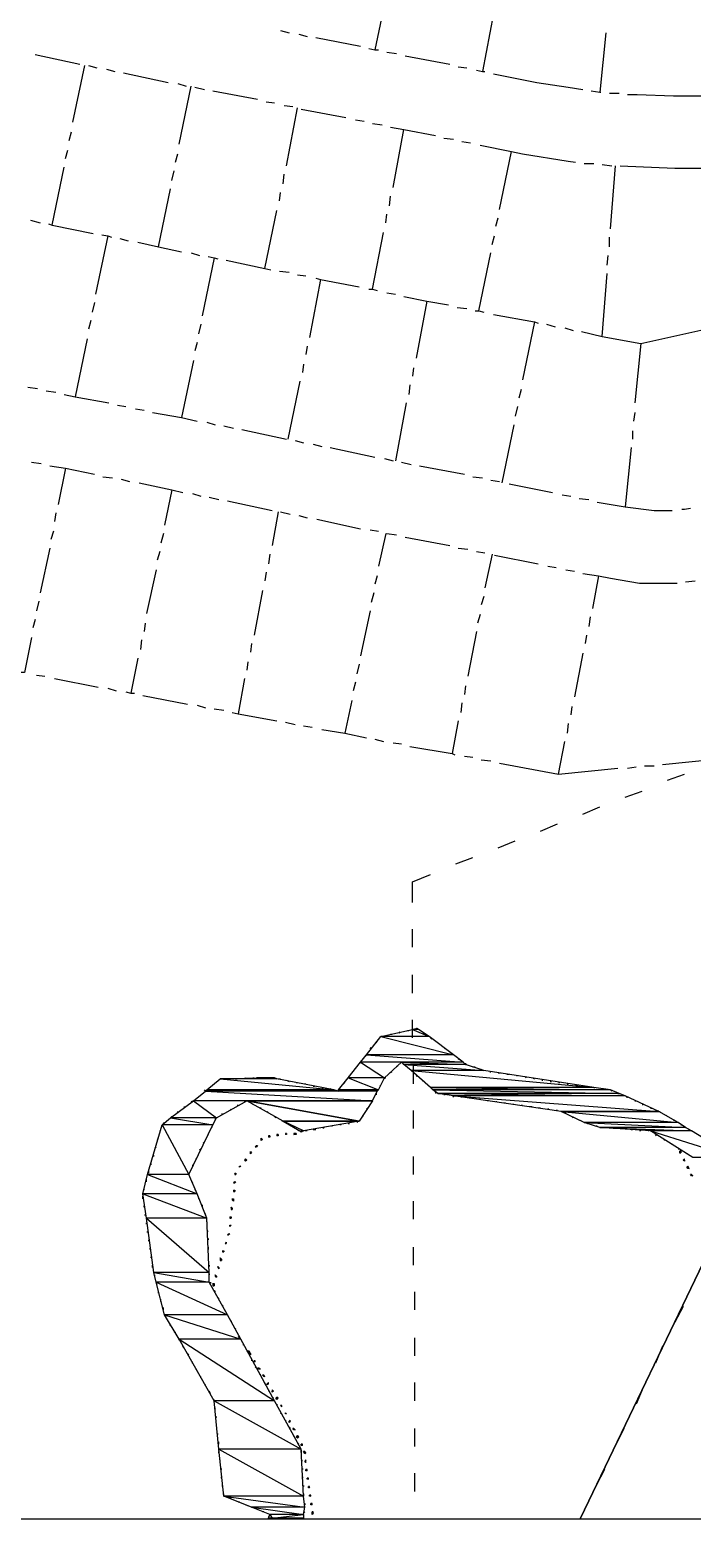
# Model space of a CAD drawing. Header units: metres. Extents: x 0 to 4950, y 0 to 3150.
# Drawn here: x 2469 to 3017, y 0 to 1231 of the extents above; entities that cross this region are included whole.
import ezdxf

# ---------------------------------------------------------------- set-up
doc = ezdxf.new("R2010")
doc.units = ezdxf.units.M
for name, color, linetype in [('EXISTING_DETAIL', 8, 'Continuous'), ('SITE_BASE', 7, 'Continuous'), ('WETLAND_EXPANSION', 1, 'Continuous'), ('WETLANDS', 5, 'Continuous')]:
    doc.layers.add(name, color=color, linetype=linetype)

msp = doc.modelspace()

# ---------------------------------------------------------------- linework, layer by layer
at = {"layer": 'EXISTING_DETAIL'}
for p, q in [((2764, 1263), (2754, 1215)), ((2852, 1245), (2843, 1197)), ((2676, 1231), (2683, 1229)), ((2691, 1228), (2698, 1226)), ((2705, 1225), (2742, 1218)), ((2945, 1229), (2940, 1180)), ((2473, 1211), (2510, 1203)), ((2764, 1213), (2772, 1212)), ((2779, 1210), (2816, 1203)), ((2504, 1155), (2514, 1202)), ((2517, 1202), (2524, 1200)), ((2532, 1199), (2539, 1197)), ((2546, 1196), (2583, 1188)), ((2823, 1201), (2830, 1200)), ((2591, 1187), (2598, 1185)), ((2592, 1137), (2602, 1185)), ((2605, 1184), (2613, 1182)), ((2620, 1181), (2657, 1174)), ((2664, 1172), (2671, 1171)), ((2948, 1179), (2956, 1179)), ((2679, 1169), (2686, 1168)), ((2681, 1119), (2690, 1167)), ((2693, 1166), (2730, 1159)), ((2501, 1140), (2503, 1147)), ((2738, 1157), (2745, 1156)), ((2752, 1154), (2760, 1153)), ((2769, 1101), (2778, 1149)), ((2811, 1142), (2819, 1141)), ((2826, 1139), (2833, 1138)), ((2498, 1125), (2500, 1132)), ((2589, 1122), (2591, 1129)), ((2857, 1083), (2867, 1131)), ((2927, 1121), (2935, 1121)), ((2487, 1070), (2497, 1118)), ((2586, 1107), (2588, 1115)), ((2678, 1104), (2679, 1112)), ((2942, 1120), (2950, 1119)), ((2949, 1067), (2953, 1119)), ((2575, 1052), (2585, 1100)), ((2675, 1090), (2676, 1097)), ((2766, 1086), (2767, 1094)), ((2469, 1074), (2477, 1072)), ((2663, 1034), (2673, 1082)), ((2763, 1072), (2764, 1079)), ((2854, 1069), (2856, 1076)), ((2533, 1061), (2523, 1013)), ((2752, 1017), (2761, 1064)), ((2851, 1054), (2853, 1061)), ((2948, 1052), (2948, 1060)), ((2543, 1059), (2550, 1057)), ((2602, 1047), (2609, 1045)), ((2840, 999), (2850, 1047)), ((2621, 1043), (2611, 995)), ((2946, 1037), (2947, 1045)), ((2675, 1032), (2683, 1031)), ((2690, 1029), (2697, 1028)), ((2709, 1025), (2700, 977)), ((2942, 978), (2946, 1030)), ((2764, 1014), (2771, 1013)), ((2522, 1006), (2520, 998)), ((2797, 1007), (2788, 960)), ((2822, 1002), (2830, 1001)), ((2519, 991), (2517, 984)), ((2610, 988), (2608, 980)), ((2886, 990), (2876, 942)), ((2896, 988), (2903, 986)), ((2974, 972), (3041, 987)), ((2516, 976), (2506, 928)), ((2607, 973), (2605, 966)), ((2911, 985), (2918, 983)), ((2698, 970), (2697, 963)), ((2604, 958), (2594, 911)), ((2695, 955), (2694, 948)), ((2786, 952), (2785, 945)), ((2467, 936), (2475, 935)), ((2692, 941), (2682, 893)), ((2783, 938), (2782, 930)), ((2482, 933), (2490, 932)), ((2875, 934), (2873, 927)), ((2541, 921), (2548, 920)), ((2556, 918), (2563, 917)), ((2780, 923), (2771, 875)), ((2872, 920), (2870, 912)), ((2969, 915), (2968, 908)), ((2615, 907), (2622, 905)), ((2629, 904), (2637, 902)), ((2644, 901), (2681, 893)), ((2869, 905), (2859, 857)), ((2967, 900), (2967, 893)), ((2688, 892), (2695, 890)), ((2703, 889), (2710, 887)), ((2717, 886), (2754, 878)), ((2762, 877), (2769, 875)), ((2966, 886), (2961, 837)), ((2470, 874), (2478, 873)), ((2498, 869), (2492, 839)), ((2776, 874), (2784, 872)), ((2791, 871), (2828, 864)), ((2529, 862), (2537, 861)), ((2544, 860), (2551, 858)), ((2586, 851), (2580, 822)), ((2835, 862), (2843, 861)), ((2850, 859), (2857, 858)), ((2865, 856), (2901, 849)), ((2603, 848), (2610, 846)), ((2617, 845), (2625, 843)), ((2632, 842), (2669, 834)), ((2909, 847), (2916, 846)), ((2923, 844), (2931, 843)), ((2490, 832), (2489, 825)), ((2674, 833), (2669, 805)), ((2676, 833), (2684, 831)), ((2691, 830), (2698, 828)), ((2706, 827), (2742, 819)), ((2488, 817), (2486, 810)), ((2579, 815), (2577, 807)), ((2750, 818), (2757, 817)), ((2763, 815), (2757, 788)), ((2764, 815), (2772, 814)), ((2485, 803), (2477, 766)), ((2779, 812), (2816, 805)), ((2823, 803), (2831, 802)), ((2576, 800), (2574, 793)), ((2667, 798), (2666, 790)), ((2838, 800), (2845, 799)), ((2851, 798), (2845, 770)), ((2853, 797), (2889, 790)), ((2573, 785), (2565, 749)), ((2664, 783), (2663, 776)), ((2756, 780), (2754, 773)), ((2897, 788), (2904, 787)), ((2912, 785), (2919, 784)), ((2939, 780), (2934, 753)), ((3011, 775), (3019, 776)), ((2661, 768), (2654, 731)), ((2753, 766), (2751, 758)), ((2476, 759), (2474, 751)), ((2844, 763), (2842, 756)), ((2473, 744), (2471, 737)), ((2564, 741), (2563, 734)), ((2750, 751), (2742, 714)), ((2841, 748), (2839, 741)), ((2932, 746), (2931, 738)), ((2561, 727), (2560, 719)), ((2838, 734), (2831, 697)), ((2929, 731), (2928, 724)), ((2652, 724), (2651, 717)), ((2926, 716), (2919, 680)), ((2558, 712), (2552, 683)), ((2649, 709), (2648, 702)), ((2741, 707), (2739, 699)), ((2474, 698), (2481, 697)), ((2489, 695), (2525, 688)), ((2646, 695), (2641, 666)), ((2738, 692), (2736, 685)), ((2533, 687), (2540, 685)), ((2562, 681), (2599, 674)), ((2829, 689), (2828, 682)), ((2607, 673), (2614, 671)), ((2621, 670), (2629, 669)), ((2735, 677), (2729, 650)), ((2826, 675), (2825, 667)), ((2917, 672), (2916, 665)), ((2680, 659), (2688, 657)), ((2695, 656), (2702, 655)), ((2823, 660), (2818, 633)), ((2914, 658), (2913, 650)), ((2754, 645), (2761, 643)), ((2769, 642), (2776, 641)), ((2828, 631), (2835, 630)), ((2842, 628), (2850, 627)), ((2906, 616), (2955, 621)), ((2963, 621), (2970, 622)), ((2977, 623), (2985, 623))]:
    msp.add_line(p, q, dxfattribs=at)
for points in [[(2749, 1216), (2754, 1215), (2757, 1215)], [(2838, 1198), (2843, 1197), (2845, 1197)], [(2852, 1195), (2888, 1188), (2914, 1184), (2926, 1182)], [(2933, 1181), (2940, 1180), (2941, 1180)], [(2963, 1178), (2971, 1178), (3001, 1177), (3041, 1177), (3042, 1177)], [(2767, 1151), (2778, 1149), (2804, 1144)], [(2841, 1136), (2867, 1131), (2876, 1129), (2914, 1123), (2920, 1122)], [(2957, 1119), (3002, 1117), (3041, 1117), (3042, 1117)], [(2484, 1071), (2487, 1070), (2521, 1063)], [(2528, 1062), (2533, 1061), (2536, 1060)], [(2558, 1056), (2575, 1052), (2594, 1048)], [(2616, 1044), (2621, 1043), (2624, 1042)], [(2631, 1041), (2663, 1034), (2668, 1033)], [(2705, 1026), (2709, 1025), (2741, 1019)], [(2749, 1017), (2752, 1017), (2756, 1016)], [(2778, 1011), (2797, 1007), (2815, 1004)], [(2837, 999), (2840, 999), (2844, 998)], [(2852, 996), (2886, 990), (2889, 989)], [(2925, 982), (2942, 978), (2974, 972), (2969, 923)], [(2497, 930), (2506, 928), (2534, 923)], [(2570, 915), (2594, 911), (2607, 908)], [(2485, 871), (2498, 869), (2522, 864)], [(2559, 857), (2586, 851), (2595, 849)], [(2938, 841), (2961, 837), (2985, 834), (3000, 834)], [(3008, 835), (3010, 835), (3015, 836)], [(2926, 782), (2939, 780), (2949, 778), (2973, 774), (2997, 774), (3004, 774)], [(2470, 729), (2464, 700), (2459, 700)], [(2548, 684), (2552, 683), (2555, 683)], [(2992, 624), (3041, 629), (3034, 684)], [(2636, 667), (2641, 666), (2673, 660)], [(2710, 653), (2729, 650), (2747, 646)], [(2857, 625), (2906, 616), (2911, 643)], [(2783, 639), (2818, 633), (2820, 632)]]:
    msp.add_lwpolyline(points, dxfattribs=at)
at = {"layer": 'SITE_BASE'}
for p, q in [((2996, 611), (3010, 616)), ((2961, 597), (2975, 602)), ((2926, 583), (2940, 589)), ((2891, 569), (2905, 575)), ((2856, 555), (2870, 561)), ((2821, 542), (2835, 547)), ((2785, 473), (2785, 488)), ((2785, 435), (2785, 450)), ((2785, 398), (2785, 413)), ((2755, 394), (2756, 395)), ((2760, 399), (2761, 399)), ((2767, 401), (2768, 401)), ((2774, 402), (2775, 403)), ((2781, 404), (2782, 404)), ((2788, 405), (2789, 406)), ((2794, 402), (2795, 402)), ((2800, 398), (2801, 397)), ((2746, 383), (2747, 384)), ((2750, 389), (2751, 390)), ((2806, 394), (2807, 393)), ((2811, 390), (2812, 389)), ((2817, 385), (2818, 385)), ((2737, 372), (2738, 373)), ((2742, 377), (2742, 378)), ((2768, 370), (2767, 369)), ((2773, 375), (2772, 374)), ((2778, 376), (2777, 377)), ((2784, 371), (2783, 372)), ((2786, 360), (2786, 375)), ((2823, 381), (2824, 380)), ((2835, 374), (2837, 374)), ((2842, 372), (2843, 371)), ((2849, 370), (2850, 370)), ((2619, 358), (2620, 359)), ((2625, 363), (2626, 364)), ((2631, 364), (2632, 364)), ((2638, 364), (2640, 364)), ((2646, 364), (2647, 365)), ((2653, 365), (2654, 365)), ((2660, 365), (2661, 365)), ((2667, 365), (2668, 365)), ((2674, 364), (2676, 364)), ((2681, 363), (2683, 362)), ((2689, 361), (2690, 361)), ((2696, 360), (2697, 360)), ((2703, 358), (2704, 358)), ((2728, 360), (2729, 361)), ((2733, 366), (2733, 367)), ((2759, 359), (2758, 358)), ((2789, 366), (2788, 367)), ((2794, 362), (2794, 363)), ((2800, 357), (2799, 358)), ((2856, 369), (2858, 369)), ((2863, 368), (2865, 368)), ((2871, 367), (2872, 367)), ((2878, 366), (2879, 365)), ((2885, 365), (2886, 364)), ((2892, 363), (2893, 363)), ((2899, 362), (2900, 362)), ((2906, 361), (2907, 361)), ((2913, 360), (2914, 360)), ((2920, 359), (2922, 359)), ((2928, 358), (2929, 358)), ((2602, 345), (2603, 346)), ((2613, 354), (2614, 355)), ((2647, 346), (2646, 345)), ((2710, 357), (2711, 357)), ((2717, 356), (2718, 355)), ((2724, 355), (2725, 356)), ((2752, 346), (2751, 345)), ((2755, 352), (2755, 351)), ((2805, 352), (2804, 353)), ((2812, 351), (2811, 351)), ((2826, 349), (2825, 349)), ((2834, 348), (2832, 348)), ((2841, 347), (2840, 347)), ((2848, 346), (2847, 346)), ((2855, 345), (2854, 345)), ((2935, 357), (2936, 357)), ((2942, 356), (2943, 356)), ((2949, 355), (2950, 354)), ((2955, 352), (2957, 352)), ((2962, 349), (2963, 349)), ((2969, 346), (2970, 346)), ((2585, 332), (2586, 333)), ((2591, 336), (2591, 337)), ((2596, 341), (2597, 341)), ((2628, 335), (2627, 335)), ((2635, 339), (2634, 338)), ((2641, 342), (2640, 342)), ((2653, 343), (2652, 344)), ((2660, 340), (2659, 340)), ((2666, 336), (2665, 337)), ((2672, 332), (2671, 333)), ((2744, 334), (2744, 333)), ((2748, 340), (2747, 339)), ((2786, 323), (2786, 338)), ((2862, 344), (2861, 344)), ((2869, 343), (2868, 343)), ((2876, 342), (2875, 342)), ((2884, 341), (2882, 341)), ((2891, 340), (2889, 340)), ((2898, 339), (2897, 339)), ((2905, 338), (2904, 338)), ((2912, 336), (2911, 336)), ((2918, 332), (2917, 333)), ((2975, 343), (2976, 343)), ((2982, 340), (2983, 340)), ((2995, 334), (2996, 333)), ((2576, 321), (2577, 322)), ((2579, 327), (2580, 328)), ((2619, 325), (2619, 324)), ((2622, 332), (2622, 330)), ((2678, 329), (2677, 329)), ((2685, 325), (2683, 326)), ((2691, 321), (2690, 322)), ((2698, 321), (2696, 321)), ((2705, 322), (2703, 322)), ((2712, 324), (2711, 323)), ((2719, 325), (2718, 325)), ((2726, 326), (2725, 326)), ((2733, 327), (2732, 327)), ((2740, 329), (2739, 328)), ((2925, 329), (2924, 330)), ((2931, 327), (2930, 327)), ((2938, 325), (2937, 325)), ((2945, 324), (2944, 324)), ((2953, 323), (2951, 323)), ((2960, 323), (2959, 323)), ((2967, 322), (2966, 322)), ((2974, 321), (2973, 321)), ((2981, 321), (2980, 321)), ((3001, 330), (3002, 330)), ((3007, 326), (3008, 326)), ((3013, 323), (3014, 322)), ((2572, 307), (2573, 308)), ((2574, 314), (2575, 315)), ((2613, 312), (2612, 311)), ((2616, 319), (2616, 318)), ((2987, 317), (2986, 318)), ((2994, 313), (2993, 314)), ((3000, 310), (2999, 310)), ((2571, 300), (2571, 301)), ((2607, 299), (2606, 298)), ((2610, 306), (2609, 305)), ((2786, 285), (2786, 300)), ((3006, 306), (3005, 306)), ((3012, 302), (3011, 303)), ((2567, 286), (2567, 288)), ((2569, 293), (2569, 294)), ((2600, 286), (2600, 285)), ((2603, 293), (2603, 292)), ((2563, 272), (2563, 274)), ((2565, 279), (2565, 281)), ((2602, 280), (2603, 278)), ((2605, 273), (2605, 272)), ((2562, 265), (2562, 267)), ((2563, 258), (2563, 259)), ((2608, 266), (2608, 265)), ((2611, 260), (2611, 258)), ((2786, 248), (2786, 263)), ((2564, 251), (2564, 252)), ((2613, 253), (2614, 252)), ((2565, 244), (2565, 245)), ((2566, 237), (2566, 238)), ((2615, 246), (2615, 245)), ((2615, 239), (2616, 238)), ((2567, 230), (2567, 231)), ((2568, 223), (2568, 224)), ((2616, 232), (2616, 231)), ((2616, 225), (2616, 223)), ((2786, 210), (2786, 225)), ((2569, 216), (2569, 217)), ((2570, 208), (2570, 210)), ((2616, 217), (2616, 216)), ((2617, 210), (2617, 209)), ((2572, 201), (2572, 202)), ((2617, 203), (2617, 202)), ((2574, 194), (2573, 195)), ((2575, 187), (2575, 188)), ((2618, 196), (2618, 195)), ((2621, 189), (2622, 188)), ((2787, 173), (2787, 188)), ((2577, 180), (2577, 182)), ((2579, 173), (2579, 175)), ((2624, 183), (2625, 182)), ((2628, 177), (2628, 176)), ((3009, 176), (3002, 163)), ((2581, 167), (2581, 168)), ((2585, 160), (2584, 162)), ((2631, 170), (2632, 169)), ((2635, 164), (2635, 163)), ((2589, 154), (2588, 155)), ((2592, 148), (2592, 149)), ((2638, 158), (2639, 157)), ((2641, 151), (2642, 150)), ((2787, 135), (2787, 150)), ((2596, 142), (2595, 143)), ((2600, 136), (2599, 137)), ((2645, 145), (2645, 144)), ((2648, 139), (2649, 138)), ((2992, 143), (2986, 129)), ((2603, 129), (2603, 130)), ((2607, 123), (2606, 124)), ((2652, 132), (2652, 131)), ((2655, 126), (2656, 125)), ((2610, 117), (2610, 118)), ((2614, 111), (2613, 112)), ((2659, 120), (2659, 119)), ((2662, 114), (2663, 112)), ((2787, 98), (2787, 113)), ((2618, 104), (2617, 106)), ((2621, 98), (2621, 99)), ((2666, 107), (2666, 106)), ((2669, 101), (2670, 100)), ((2976, 109), (2970, 95)), ((2622, 91), (2622, 92)), ((2673, 95), (2673, 94)), ((2676, 88), (2677, 87)), ((2623, 84), (2623, 85)), ((2623, 77), (2623, 78)), ((2680, 82), (2680, 81)), ((2683, 76), (2684, 75)), ((2787, 60), (2787, 75)), ((2960, 75), (2953, 61)), ((2624, 70), (2624, 71)), ((2625, 62), (2625, 64)), ((2687, 69), (2687, 68)), ((2690, 63), (2691, 62)), ((2625, 55), (2625, 56)), ((2693, 57), (2693, 55)), ((2626, 48), (2626, 49)), ((2627, 41), (2627, 42)), ((2693, 49), (2694, 48)), ((2694, 42), (2694, 41)), ((2787, 23), (2787, 38)), ((2944, 41), (2937, 28)), ((2627, 34), (2627, 35)), ((2628, 27), (2628, 28)), ((2694, 35), (2694, 34)), ((2695, 28), (2695, 27)), ((2629, 19), (2629, 21)), ((2635, 17), (2634, 17)), ((2642, 14), (2641, 14)), ((2695, 21), (2695, 19)), ((2696, 13), (2696, 12)), ((2649, 11), (2647, 12)), ((2655, 9), (2654, 9)), ((2662, 6), (2661, 6)), ((2666, 2), (2667, 3)), ((2696, 6), (2695, 5))]:
    msp.add_line(p, q, dxfattribs=at)
for points in [[(0, 3150), (4950, 3150), (4950, 0), (0, 0), (0, 3150)], [(2785, 510), (2785, 527), (2800, 533)], [(2829, 377), (2829, 376), (2830, 376)], [(2763, 365), (2762, 365), (2762, 364)], [(2819, 349), (2819, 350), (2818, 350)], [(2988, 338), (2989, 337), (2990, 337)], [(2924, 1), (3039, 240), (3327, 310), (3930, 206), (3832, 223), (3327, 310), (3039, 240), (2924, 1), (2927, 7)]]:
    msp.add_lwpolyline(points, dxfattribs=at)
at = {"layer": 'WETLAND_EXPANSION'}
msp.add_line((2689, 319), (2689, 318), dxfattribs=at)
for points in [[(2655, 308), (2656, 308), (2656, 309), (2655, 308)], [(2656, 308), (2656, 309), (2657, 309), (2656, 308)], [(2660, 314), (2660, 313), (2660, 315), (2660, 314)], [(2660, 313), (2660, 315), (2661, 314), (2660, 313)], [(2666, 317), (2666, 316), (2667, 317), (2666, 317)], [(2666, 316), (2667, 317), (2667, 316), (2666, 316)], [(2673, 318), (2673, 317), (2674, 318), (2673, 318)], [(2673, 317), (2674, 318), (2674, 317), (2673, 317)], [(2680, 319), (2680, 318), (2681, 319), (2680, 319)], [(2680, 318), (2681, 319), (2681, 318), (2680, 318)], [(2687, 319), (2687, 318), (2689, 319), (2687, 319)], [(2687, 318), (2689, 319), (2689, 318), (2687, 318)], [(2646, 297), (2647, 296), (2647, 298), (2646, 297)], [(2647, 296), (2647, 298), (2648, 297), (2647, 296)], [(2651, 303), (2651, 302), (2651, 304), (2651, 303)], [(2651, 302), (2651, 304), (2652, 303), (2651, 302)], [(3006, 303), (3007, 304), (3006, 304), (3007, 304), (3006, 303), (3007, 303), (3006, 304), (3007, 305), (3007, 303), (3006, 304), (3006, 303)], [(3010, 298), (3009, 297), (3010, 297), (3010, 298)], [(3009, 297), (3010, 297), (3010, 296), (3009, 297)], [(2638, 285), (2639, 285), (2638, 286), (2638, 285)], [(2639, 285), (2638, 286), (2639, 286), (2639, 285)], [(2642, 291), (2642, 292), (2643, 292), (2642, 291)], [(3013, 292), (3012, 291), (3014, 290), (3013, 292)], [(3012, 291), (3014, 290), (3013, 290), (3012, 291)], [(3016, 285), (3015, 285), (3017, 284), (3016, 285)], [(3015, 285), (3017, 284), (3016, 284), (3015, 285)], [(2637, 278), (2638, 278), (2638, 279), (2637, 278)], [(2637, 271), (2638, 271), (2637, 272), (2637, 271)], [(2638, 271), (2637, 272), (2638, 272), (2638, 271)], [(2638, 278), (2638, 279), (2639, 279), (2638, 278)], [(2636, 264), (2637, 263), (2636, 265), (2636, 264)], [(2637, 263), (2636, 265), (2637, 265), (2637, 263)], [(2634, 249), (2635, 249), (2634, 250), (2634, 249)], [(2635, 249), (2634, 250), (2635, 250), (2635, 249)], [(2635, 256), (2636, 256), (2635, 258), (2635, 256)], [(2636, 256), (2635, 258), (2636, 257), (2636, 256)], [(2632, 235), (2633, 235), (2633, 236), (2632, 235)], [(2633, 235), (2633, 236), (2634, 236), (2633, 235)], [(2634, 242), (2634, 243), (2635, 243), (2634, 242)], [(2628, 221), (2629, 221), (2628, 222), (2628, 221)], [(2629, 221), (2628, 222), (2629, 222), (2629, 221)], [(2630, 228), (2631, 228), (2631, 229), (2630, 228)], [(2631, 228), (2631, 229), (2631, 228)], [(2626, 214), (2627, 214), (2626, 216), (2626, 214)], [(2627, 214), (2626, 216), (2627, 215), (2627, 214)], [(2622, 201), (2623, 200), (2622, 202), (2622, 201)], [(2623, 200), (2622, 202), (2623, 201), (2623, 200)], [(2624, 208), (2625, 207), (2624, 209), (2624, 208)], [(2625, 207), (2624, 209), (2625, 208), (2625, 207)], [(2620, 193), (2621, 193), (2620, 195), (2620, 193)], [(2621, 193), (2620, 195), (2621, 195), (2621, 193)], [(2650, 139), (2649, 139), (2651, 137), (2650, 139)], [(2649, 139), (2651, 137), (2651, 136), (2649, 139)], [(2655, 131), (2654, 131), (2655, 130), (2655, 131)], [(2654, 131), (2655, 130), (2654, 130), (2654, 131)], [(2658, 125), (2657, 125), (2659, 124), (2658, 125)], [(2657, 125), (2659, 124), (2658, 124), (2657, 125)], [(2662, 119), (2661, 119), (2663, 118), (2662, 119)], [(2661, 119), (2663, 118), (2662, 118), (2661, 119)], [(2666, 113), (2665, 112), (2666, 112), (2666, 113)], [(2665, 112), (2666, 112), (2665, 111), (2665, 112)], [(2669, 107), (2669, 106), (2670, 106), (2669, 107)], [(2669, 106), (2670, 106), (2669, 105), (2669, 106)], [(2673, 101), (2672, 100), (2674, 100), (2673, 101)], [(2672, 100), (2674, 100), (2673, 99), (2672, 100)], [(2677, 94), (2676, 94), (2677, 93), (2677, 94)], [(2676, 94), (2677, 93), (2676, 94)], [(2680, 88), (2681, 87), (2680, 87), (2680, 88)], [(2684, 82), (2683, 81), (2684, 81), (2684, 82)], [(2683, 81), (2684, 81), (2683, 80), (2683, 81)], [(2687, 75), (2686, 75), (2688, 74), (2687, 75)], [(2686, 75), (2688, 74), (2687, 74), (2686, 75)], [(2690, 69), (2689, 68), (2691, 68), (2690, 69)], [(2689, 68), (2691, 68), (2690, 67), (2689, 68)], [(2694, 62), (2693, 62), (2694, 61), (2694, 62)], [(2693, 62), (2694, 61), (2693, 61), (2693, 62)], [(2696, 56), (2695, 56), (2697, 55), (2696, 56)], [(2695, 56), (2697, 55), (2696, 54), (2695, 56)], [(2697, 49), (2696, 48), (2697, 47), (2697, 49)], [(2696, 48), (2697, 47), (2696, 48)], [(2698, 41), (2697, 41), (2698, 40), (2698, 41)], [(2697, 41), (2698, 40), (2697, 40), (2697, 41)], [(2699, 34), (2698, 34), (2699, 33), (2699, 34)], [(2698, 34), (2699, 33), (2698, 33), (2698, 34)], [(2700, 27), (2699, 27), (2700, 26), (2700, 27)], [(2699, 27), (2700, 26), (2699, 26), (2699, 27)], [(2701, 20), (2700, 20), (2701, 19), (2701, 20)], [(2700, 20), (2701, 19), (2700, 19), (2700, 20)], [(2702, 13), (2701, 13), (2702, 12), (2702, 13)], [(2701, 13), (2702, 12), (2701, 12), (2701, 13)], [(2703, 6), (2702, 6), (2703, 5), (2703, 6)], [(2702, 6), (2703, 5), (2702, 4), (2702, 6)]]:
    msp.add_lwpolyline(points, dxfattribs=at)
at = {"layer": 'WETLANDS'}
for points in [[(2759, 399), (2819, 384), (2747, 384), (2759, 399)], [(2785, 405), (2799, 399), (2759, 399), (2785, 405)], [(2799, 399), (2759, 399), (2819, 384), (2799, 399)], [(2789, 406), (2790, 405), (2785, 405), (2789, 406)], [(2790, 405), (2785, 405), (2799, 399), (2790, 405)], [(2747, 384), (2827, 378), (2742, 378), (2747, 384)], [(2819, 384), (2747, 384), (2827, 378), (2819, 384)], [(2742, 378), (2762, 365), (2732, 365), (2742, 378)], [(2776, 378), (2829, 376), (2778, 376), (2776, 378), (2742, 378), (2762, 365), (2776, 378)], [(2827, 378), (2776, 378), (2829, 376), (2827, 378)], [(2829, 376), (2778, 376), (2844, 371), (2829, 376)], [(2778, 376), (2844, 371), (2784, 371), (2778, 376)], [(2844, 371), (2784, 371), (2935, 357), (2844, 371)], [(2784, 371), (2935, 357), (2800, 357), (2784, 371)], [(2626, 364), (2720, 355), (2615, 355), (2626, 364)], [(2656, 365), (2673, 364), (2626, 364), (2656, 365)], [(2673, 364), (2626, 364), (2720, 355), (2673, 364)], [(2670, 365), (2671, 365), (2656, 365), (2670, 365)], [(2671, 365), (2656, 365), (2673, 364), (2671, 365)], [(2732, 365), (2757, 355), (2724, 355), (2732, 365)], [(2762, 365), (2732, 365), (2757, 355), (2762, 365)], [(2604, 346), (2623, 332), (2585, 332), (2604, 346)], [(2614, 354), (2752, 346), (2604, 346), (2614, 354)], [(2648, 346), (2604, 346), (2623, 332), (2648, 346), (2752, 346), (2741, 329), (2648, 346), (2741, 329), (2678, 329), (2648, 346)], [(2615, 355), (2724, 354), (2614, 354), (2615, 355)], [(2756, 354), (2614, 354), (2752, 346), (2756, 354)], [(2720, 355), (2615, 355), (2724, 354), (2720, 355)], [(2757, 355), (2724, 355), (2756, 354), (2757, 355)], [(2724, 355), (2756, 354), (2724, 354), (2724, 355)], [(2935, 357), (2800, 357), (2949, 355), (2935, 357)], [(2800, 357), (2949, 355), (2802, 355), (2800, 357)], [(2949, 355), (2802, 355), (2956, 352), (2949, 355)], [(2802, 355), (2956, 352), (2806, 352), (2802, 355)], [(2956, 352), (2806, 352), (2961, 350), (2956, 352)], [(2806, 352), (2961, 350), (2819, 350), (2806, 352)], [(2961, 350), (2819, 350), (2989, 337), (2961, 350)], [(2819, 350), (2989, 337), (2908, 337), (2819, 350)], [(2989, 337), (2908, 337), (2989, 337), (2908, 337), (2989, 337), (2908, 337), (3005, 328), (2989, 337)], [(2908, 337), (3005, 328), (2927, 328), (2908, 337)], [(2578, 326), (2600, 285), (2566, 285), (2578, 326)], [(2585, 332), (2620, 326), (2578, 326), (2585, 332)], [(2620, 326), (2578, 326), (2600, 285), (2620, 326)], [(2623, 332), (2585, 332), (2620, 326), (2623, 332)], [(2692, 321), (2695, 321), (2693, 320), (2692, 321), (2695, 321), (2678, 329), (2741, 329), (2695, 321), (2678, 329), (2692, 321)], [(3005, 328), (2927, 328), (3011, 324), (3005, 328)], [(2927, 328), (3011, 324), (2940, 324), (2927, 328)], [(3011, 324), (2940, 324), (3016, 321), (3011, 324)], [(2940, 324), (3016, 321), (2982, 321), (2940, 324)], [(3016, 321), (2982, 321), (3052, 299), (3016, 321)], [(2982, 321), (3052, 299), (3017, 299), (2982, 321)], [(2566, 285), (2607, 269), (2562, 269), (2566, 285)], [(2600, 285), (2566, 285), (2607, 269), (2600, 285)], [(2607, 269), (2562, 269), (2615, 249), (2607, 269)], [(2562, 269), (2615, 249), (2565, 249), (2562, 269)], [(2615, 249), (2565, 249), (2617, 204), (2615, 249)], [(2565, 249), (2617, 204), (2571, 204), (2565, 249)], [(2617, 204), (2571, 204), (2617, 196), (2617, 204)], [(2571, 204), (2617, 196), (2573, 196), (2571, 204)], [(2617, 196), (2573, 196), (2632, 169), (2617, 196)], [(2573, 196), (2632, 169), (2580, 169), (2573, 196)], [(2632, 169), (2580, 169), (2643, 149), (2632, 169)], [(2580, 169), (2643, 149), (2592, 149), (2580, 169)], [(2643, 149), (2592, 149), (2671, 98), (2643, 149)], [(2592, 149), (2671, 98), (2621, 98), (2592, 149)], [(2671, 98), (2621, 98), (2693, 58), (2671, 98)], [(2621, 98), (2693, 58), (2625, 58), (2621, 98)], [(2693, 58), (2625, 58), (2695, 19), (2693, 58)], [(2625, 58), (2695, 19), (2629, 19), (2625, 58)], [(2695, 19), (2629, 19), (2696, 10), (2695, 19)], [(2629, 19), (2696, 10), (2652, 10), (2629, 19)], [(2696, 10), (2652, 10), (2695, 4), (2696, 10)], [(2652, 10), (2695, 4), (2667, 4), (2652, 10)], [(2666, 1), (2667, 4), (2669, 1), (2666, 1)], [(2667, 4), (2669, 1), (2695, 4), (2667, 4)], [(2669, 1), (2695, 4), (2695, 1), (2669, 1)]]:
    msp.add_lwpolyline(points, dxfattribs=at)

doc.saveas('drawing.dxf')
